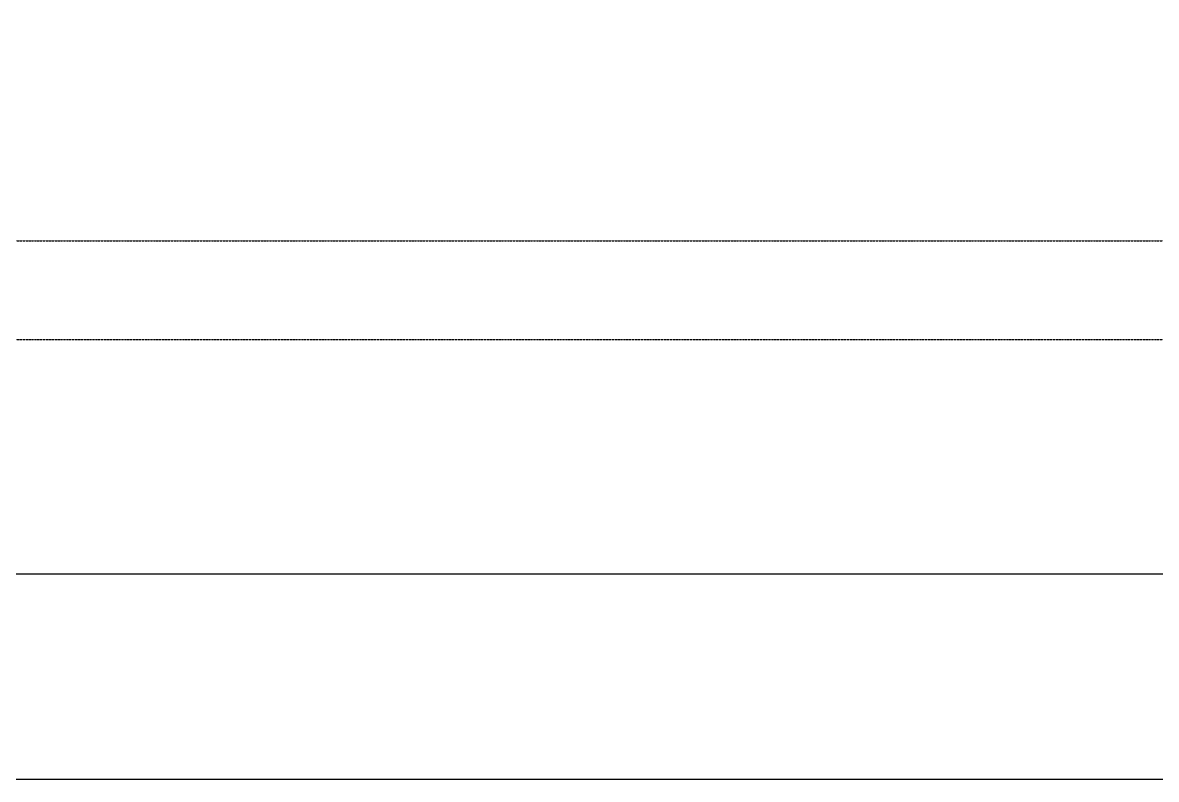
# Model space of a CAD drawing. Extents: x 26028 to 151035, y 9392 to 39655.
# Drawn here: x 119421 to 129080, y 9955 to 16399 of the extents above; entities that cross this region are included whole.
import ezdxf

# ---------------------------------------------------------------- set-up
doc = ezdxf.new("R2010")
doc.units = 0
doc.header["$MEASUREMENT"] = 0
doc.linetypes.add('$0$DASH', pattern=[0.35, 0.25, -0.1])
doc.layers.add('$0$A-PUB_TITLE', color=4, linetype='Continuous')
doc.layers.add('$0$辅助线', color=8, linetype='$0$DASH', plot=False)

msp = doc.modelspace()

# ---------------------------------------------------------------- linework, layer by layer
at = {"layer": '$0$A-PUB_TITLE'}
msp.add_line((109028.3, 11705.1), (151028.3, 11705.1), dxfattribs=at)
msp.add_lwpolyline([(109028.3, 9955.1), (151028.3, 9955.1), (151028.3, 39655.1), (109028.3, 39655.1)], close=True, dxfattribs=at)
at = {"layer": '$0$辅助线'}
for points in [[(112371.9, 13701.3), (135551.9, 13701.3), (135551.9, 37581.3), (112371.9, 37581.3)], [(112371.9, 13701.3), (135551.9, 13701.3), (135551.9, 37581.3), (112371.9, 37581.3)], [(113211.9, 14541.3), (134711.9, 14541.3), (134711.9, 36741.3), (113211.9, 36741.3)]]:
    msp.add_lwpolyline(points, close=True, dxfattribs=at)

doc.saveas('drawing.dxf')
